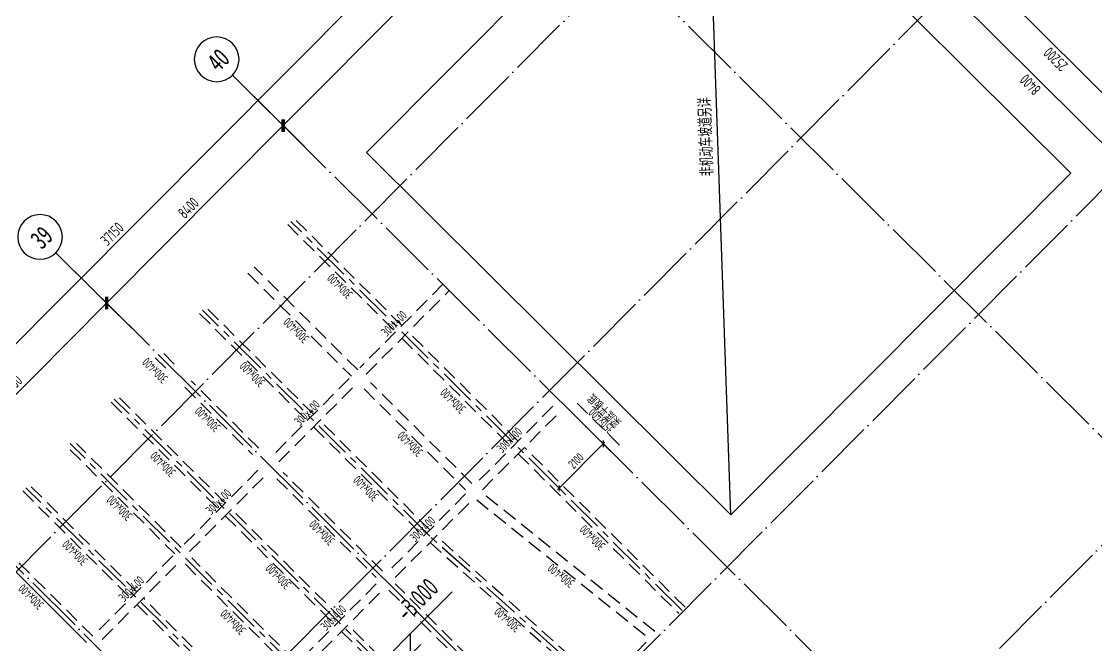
# Model space of a CAD drawing. Extents: x -10019161317 to 520012312, y -3104337261 to 7448155121.
# Drawn here: x 518912185 to 518948239, y 3500070473 to 3500091404 of the extents above; entities that cross this region are included whole.
import ezdxf
from ezdxf.enums import TextEntityAlignment as Align

# ---------------------------------------------------------------- set-up
doc = ezdxf.new("R2010")
doc.units = 0
doc.header["$LTSCALE"] = 1000
doc.header["$MEASUREMENT"] = 0
for name, pattern in [('__附着_A09-地下室平面_TEN25IWV_设计区$0$CENTER', [2, 1.25, -0.25, 0.25, -0.25]), ('__附着_A09-地下室平面_TEN25IWV_设计区$0$DOTE', [2.42, 2, -0.2, 0.02, -0.2]), ('CENTER', [2, 1.25, -0.25, 0.25, -0.25]), ('DASHED', [0.75, 0.5, -0.25])]:
    doc.linetypes.add(name, pattern=pattern)
doc.layers.get('0').update_dxf_attribs({"linetype": 'CONTINUOUS'})
for name, color, linetype in [('__附着_A09-地下室平面_TEN25IWV_设计区$0$AD-AXIS-CRCL', 3, 'CONTINUOUS'), ('__附着_A09-地下室平面_TEN25IWV_设计区$0$AD-AXIS-DIMS', 3, 'CONTINUOUS'), ('__附着_A09-地下室平面_TEN25IWV_设计区$0$AD-AXIS-NUMB', 255, 'CONTINUOUS'), ('__附着_A09-地下室平面_TEN25IWV_设计区$0$XD-AXIS-AXIS', 1, '__附着_A09-地下室平面_TEN25IWV_设计区$0$CENTER'), ('AD-LEVL-HIGH', 61, 'CONTINUOUS'), ('S_AXIS', 8, 'CENTER'), ('S_AXIS_DIMS', 3, 'CONTINUOUS'), ('S_BEAM', 4, 'DASHED'), ('S_BEAM_SECD_TEXT_VERT', 211, 'CONTINUOUS'), ('S_BEAM_TEXT_HORZ', 7, 'CONTINUOUS'), ('S_DETL_DIMS', 83, 'CONTINUOUS')]:
    doc.layers.add(name, color=color, linetype=linetype)
doc.styles.add('__附着_A09-地下室平面_TEN25IWV_设计区$0$TH-STYLE1', font='Stfangso_0.ttf', dxfattribs={"width": 0.7})
doc.styles.add('__附着_A09-地下室平面_TEN25IWV_设计区$0$TH-STYLE3', font='tssdeng.shx', dxfattribs={"width": 0.7, "bigfont": 'tssdchn.shx'})
doc.styles.add('TH-STYLE1', font='Tssdeng.shx', dxfattribs={"width": 0.7, "bigfont": 'Tssdchn.shx'})
doc.styles.add('TH-STYLE3', font='tssdeng.shx', dxfattribs={"width": 0.7, "bigfont": 'tssdchn.shx'})
doc.styles.add('样式 1_yjk', font='Tssdeng.shx', dxfattribs={"width": 0.7, "bigfont": 'Tssdchn.shx'})
doc.dimstyles.new('__附着_A09-地下室平面_TEN25IWV_设计区$0$TH-DIM150', dxfattribs={"dimscale": 150, "dimtxt": 2.5, "dimasz": 2, "dimexe": 1, "dimexo": 1, "dimgap": 0.8, "dimtad": 1, "dimdec": 0, "dimdsep": 46, "dimtxsty": '__附着_A09-地下室平面_TEN25IWV_设计区$0$TH-STYLE3', "dimblk1": '__附着_A09-地下室平面_TEN25IWV_设计区$0$_ArchTick', "dimblk2": '__附着_A09-地下室平面_TEN25IWV_设计区$0$_ArchTick', "dimsah": 1, "dimcen": -1, "dimclrd": 256, "dimclre": 256, "dimclrt": 256, "dimazin": 0, "dimtfac": 1, "dimtdec": 0, "dimtix": 1, "dimtmove": 2, "dimatfit": 0, "dimldrblk": '__附着_A09-地下室平面_TEN25IWV_设计区$0$_ArchTick', "dimfxl": 4, "dimfxlon": 1, "dimtolj": 1, "dimtzin": 0, "dimlwd": -1, "dimlwe": -1, "dimarcsym": 0})
doc.dimstyles.new('TSSD_100_100', dxfattribs={"dimtxt": 300, "dimasz": 150, "dimexe": 150, "dimexo": 200, "dimgap": 100, "dimtad": 1, "dimdec": 1, "dimdsep": 46, "dimtxsty": 'TH-STYLE3', "dimblk": 'ARCHTICK', "dimcen": -100, "dimdle": 75, "dimclrt": 7, "dimadec": 0, "dimazin": 0, "dimtfac": 1, "dimtdec": 1, "dimtix": 1, "dimtmove": 2, "dimatfit": 3, "dimldrblk": 'ARCHTICK', "dimfxl": 200, "dimtolj": 1, "dimtzin": 0, "dimarcsym": 0})

# ---------------------------------------------------------------- blocks, each defined once
blk = doc.blocks.new('__附着_A09-地下室平面_TEN25IWV_设计区$0$_ArchTick')
at = {"color": 0, "linetype": 'ByBlock', "const_width": 0.4}
blk.add_lwpolyline([(-0.5, -0.5), (0.5, 0.5)], dxfattribs=at)
blk = doc.blocks.new('*D86')
at = {"layer": '__附着_A09-地下室平面_TEN25IWV_设计区$0$AD-AXIS-DIMS', "transparency": 16777216}
for p, q in [((0, -4800), (0, -5550)), ((37150, -4800), (37150, -5550)), ((0, -5400), (37150, -5400))]:
    blk.add_line(p, q, dxfattribs=at)
at = {"layer": '__附着_A09-地下室平面_TEN25IWV_设计区$0$AD-AXIS-DIMS', "transparency": 16777216, "xscale": 300, "yscale": 300, "zscale": 300, "rotation": 179.9999999999999}
blk.add_blockref('__附着_A09-地下室平面_TEN25IWV_设计区$0$_ArchTick', (0, -5400), dxfattribs=at)
at = {"layer": '__附着_A09-地下室平面_TEN25IWV_设计区$0$AD-AXIS-DIMS', "transparency": 16777216, "xscale": 300, "yscale": 300, "zscale": 300}
blk.add_blockref('__附着_A09-地下室平面_TEN25IWV_设计区$0$_ArchTick', (37150, -5400), dxfattribs=at)
at = {"layer": '__附着_A09-地下室平面_TEN25IWV_设计区$0$AD-AXIS-DIMS', "transparency": 16777216, "insert": (18575, -5092), "char_height": 375, "attachment_point": 5, "style": '__附着_A09-地下室平面_TEN25IWV_设计区$0$TH-STYLE3'}
blk.add_mtext('\\A1;37150', dxfattribs=at)
blk = doc.blocks.new('*D88')
at = {"layer": '__附着_A09-地下室平面_TEN25IWV_设计区$0$AD-AXIS-DIMS', "transparency": 16777216}
for p, q in [((8400, 28800), (8400, 29550)), ((8400, 29400), (16800, 29400)), ((16800, 28800), (16800, 29550))]:
    blk.add_line(p, q, dxfattribs=at)
at = {"layer": '__附着_A09-地下室平面_TEN25IWV_设计区$0$AD-AXIS-DIMS', "transparency": 16777216, "xscale": 300, "yscale": 300, "zscale": 300, "rotation": 179.9999999999999}
blk.add_blockref('__附着_A09-地下室平面_TEN25IWV_设计区$0$_ArchTick', (8400, 29400), dxfattribs=at)
at = {"layer": '__附着_A09-地下室平面_TEN25IWV_设计区$0$AD-AXIS-DIMS', "transparency": 16777216, "xscale": 300, "yscale": 300, "zscale": 300}
blk.add_blockref('__附着_A09-地下室平面_TEN25IWV_设计区$0$_ArchTick', (16800, 29400), dxfattribs=at)
at = {"layer": '__附着_A09-地下室平面_TEN25IWV_设计区$0$AD-AXIS-DIMS', "transparency": 16777216, "insert": (12600, 29707), "char_height": 375, "attachment_point": 5, "style": '__附着_A09-地下室平面_TEN25IWV_设计区$0$TH-STYLE3'}
blk.add_mtext('\\A1;8400', dxfattribs=at)
blk = doc.blocks.new('*D89')
at = {"layer": '__附着_A09-地下室平面_TEN25IWV_设计区$0$AD-AXIS-DIMS', "transparency": 16777216}
for p, q in [((16800, 28800), (16800, 29550)), ((16800, 29400), (25200, 29400)), ((25200, 28800), (25200, 29550))]:
    blk.add_line(p, q, dxfattribs=at)
at = {"layer": '__附着_A09-地下室平面_TEN25IWV_设计区$0$AD-AXIS-DIMS', "transparency": 16777216, "xscale": 300, "yscale": 300, "zscale": 300, "rotation": 179.9999999999999}
blk.add_blockref('__附着_A09-地下室平面_TEN25IWV_设计区$0$_ArchTick', (16800, 29400), dxfattribs=at)
at = {"layer": '__附着_A09-地下室平面_TEN25IWV_设计区$0$AD-AXIS-DIMS', "transparency": 16777216, "xscale": 300, "yscale": 300, "zscale": 300}
blk.add_blockref('__附着_A09-地下室平面_TEN25IWV_设计区$0$_ArchTick', (25200, 29400), dxfattribs=at)
at = {"layer": '__附着_A09-地下室平面_TEN25IWV_设计区$0$AD-AXIS-DIMS', "transparency": 16777216, "insert": (21000, 29708), "char_height": 375, "attachment_point": 5, "style": '__附着_A09-地下室平面_TEN25IWV_设计区$0$TH-STYLE3'}
blk.add_mtext('\\A1;8400', dxfattribs=at)
blk = doc.blocks.new('*D90')
at = {"layer": '__附着_A09-地下室平面_TEN25IWV_设计区$0$AD-AXIS-DIMS', "transparency": 16777216}
for p, q in [((0, 30000), (0, 30750)), ((37150, 30000), (37150, 30750)), ((0, 30600), (37150, 30600))]:
    blk.add_line(p, q, dxfattribs=at)
at = {"layer": '__附着_A09-地下室平面_TEN25IWV_设计区$0$AD-AXIS-DIMS', "transparency": 16777216, "xscale": 300, "yscale": 300, "zscale": 300, "rotation": 179.9999999999999}
blk.add_blockref('__附着_A09-地下室平面_TEN25IWV_设计区$0$_ArchTick', (0, 30600), dxfattribs=at)
at = {"layer": '__附着_A09-地下室平面_TEN25IWV_设计区$0$AD-AXIS-DIMS', "transparency": 16777216, "xscale": 300, "yscale": 300, "zscale": 300}
blk.add_blockref('__附着_A09-地下室平面_TEN25IWV_设计区$0$_ArchTick', (37150, 30600), dxfattribs=at)
at = {"layer": '__附着_A09-地下室平面_TEN25IWV_设计区$0$AD-AXIS-DIMS', "transparency": 16777216, "insert": (18575, 30908), "char_height": 375, "attachment_point": 5, "style": '__附着_A09-地下室平面_TEN25IWV_设计区$0$TH-STYLE3'}
blk.add_mtext('\\A1;37150', dxfattribs=at)
blk = doc.blocks.new('__附着_A09-地下室平面_TEN25IWV_设计区$0$_A-axiso')
blk.add_circle((0, 0), 0.5)
at = {"layer": '__附着_A09-地下室平面_TEN25IWV_设计区$0$AD-AXIS-NUMB', "style": '__附着_A09-地下室平面_TEN25IWV_设计区$0$TH-STYLE1', "width": 0.7}
blk.add_attdef('A', text='', height=0.56, dxfattribs=at).set_placement((-0.25, -0.28), (0.25, -0.28), align=Align.FIT)
blk = doc.blocks.new('*D92')
at = {"layer": '__附着_A09-地下室平面_TEN25IWV_设计区$0$AD-AXIS-DIMS', "transparency": 16777216}
for p, q in [((43550, 16800), (44300, 16800)), ((44150, 8400), (44150, 16800)), ((43550, 8400), (44300, 8400))]:
    blk.add_line(p, q, dxfattribs=at)
at = {"layer": '__附着_A09-地下室平面_TEN25IWV_设计区$0$AD-AXIS-DIMS', "transparency": 16777216, "xscale": 300, "yscale": 300, "zscale": 300}
for p, rotation in [((44150, 16800), 90), ((44150, 8400), 270)]:
    blk.add_blockref('__附着_A09-地下室平面_TEN25IWV_设计区$0$_ArchTick', p, dxfattribs=dict(at, rotation=rotation))
at = {"layer": '__附着_A09-地下室平面_TEN25IWV_设计区$0$AD-AXIS-DIMS', "transparency": 16777216, "insert": (43843, 12600), "char_height": 375, "attachment_point": 5, "rotation": 90, "style": '__附着_A09-地下室平面_TEN25IWV_设计区$0$TH-STYLE3'}
blk.add_mtext('\\A1;8400', dxfattribs=at)
blk = doc.blocks.new('*D94')
at = {"layer": '__附着_A09-地下室平面_TEN25IWV_设计区$0$AD-AXIS-DIMS', "transparency": 16777216}
for p, q in [((44750, 25200), (45500, 25200)), ((45350, 0), (45350, 25200)), ((44750, 0), (45500, 0))]:
    blk.add_line(p, q, dxfattribs=at)
at = {"layer": '__附着_A09-地下室平面_TEN25IWV_设计区$0$AD-AXIS-DIMS', "transparency": 16777216, "xscale": 300, "yscale": 300, "zscale": 300}
for p, rotation in [((45350, 25200), 90), ((45350, 0), 270)]:
    blk.add_blockref('__附着_A09-地下室平面_TEN25IWV_设计区$0$_ArchTick', p, dxfattribs=dict(at, rotation=rotation))
at = {"layer": '__附着_A09-地下室平面_TEN25IWV_设计区$0$AD-AXIS-DIMS', "transparency": 16777216, "insert": (45043, 12600), "char_height": 375, "attachment_point": 5, "rotation": 90, "style": '__附着_A09-地下室平面_TEN25IWV_设计区$0$TH-STYLE3'}
blk.add_mtext('\\A1;25200', dxfattribs=at)
blk = doc.blocks.new('*D95')
at = {"layer": '__附着_A09-地下室平面_TEN25IWV_设计区$0$AD-AXIS-DIMS', "transparency": 16777216}
for p, q in [((25200, -3600), (25200, -4350)), ((37150, -3600), (37150, -4350)), ((25200, -4200), (37150, -4200))]:
    blk.add_line(p, q, dxfattribs=at)
at = {"layer": '__附着_A09-地下室平面_TEN25IWV_设计区$0$AD-AXIS-DIMS', "transparency": 16777216, "xscale": 300, "yscale": 300, "zscale": 300, "rotation": 179.9999999999999}
blk.add_blockref('__附着_A09-地下室平面_TEN25IWV_设计区$0$_ArchTick', (25200, -4200), dxfattribs=at)
at = {"layer": '__附着_A09-地下室平面_TEN25IWV_设计区$0$AD-AXIS-DIMS', "transparency": 16777216, "xscale": 300, "yscale": 300, "zscale": 300}
blk.add_blockref('__附着_A09-地下室平面_TEN25IWV_设计区$0$_ArchTick', (37150, -4200), dxfattribs=at)
at = {"layer": '__附着_A09-地下室平面_TEN25IWV_设计区$0$AD-AXIS-DIMS', "transparency": 16777216, "insert": (31175, -3892), "char_height": 375, "attachment_point": 5, "style": '__附着_A09-地下室平面_TEN25IWV_设计区$0$TH-STYLE3'}
blk.add_mtext('\\A1;11950', dxfattribs=at)
blk = doc.blocks.new('*D96')
at = {"layer": '__附着_A09-地下室平面_TEN25IWV_设计区$0$AD-AXIS-DIMS', "transparency": 16777216}
for p, q in [((25200, 28800), (25200, 29550)), ((25200, 29400), (37150, 29400)), ((37150, 28800), (37150, 29550))]:
    blk.add_line(p, q, dxfattribs=at)
at = {"layer": '__附着_A09-地下室平面_TEN25IWV_设计区$0$AD-AXIS-DIMS', "transparency": 16777216, "xscale": 300, "yscale": 300, "zscale": 300, "rotation": 179.9999999999999}
blk.add_blockref('__附着_A09-地下室平面_TEN25IWV_设计区$0$_ArchTick', (25200, 29400), dxfattribs=at)
at = {"layer": '__附着_A09-地下室平面_TEN25IWV_设计区$0$AD-AXIS-DIMS', "transparency": 16777216, "xscale": 300, "yscale": 300, "zscale": 300}
blk.add_blockref('__附着_A09-地下室平面_TEN25IWV_设计区$0$_ArchTick', (37150, 29400), dxfattribs=at)
at = {"layer": '__附着_A09-地下室平面_TEN25IWV_设计区$0$AD-AXIS-DIMS', "transparency": 16777216, "insert": (31175, 29708), "char_height": 375, "attachment_point": 5, "style": '__附着_A09-地下室平面_TEN25IWV_设计区$0$TH-STYLE3'}
blk.add_mtext('\\A1;11950', dxfattribs=at)
blk = doc.blocks.new('_ArchTick')
at = {"color": 0, "const_width": 0.25}
blk.add_lwpolyline([(-0.53, -0.53), (0.53, 0.53)], dxfattribs=at)
blk = doc.blocks.new('*D110')
at = {"layer": 'S_AXIS_DIMS', "color": 0, "lineweight": -2, "transparency": 16777216}
for p, q in [((518930733, 3500078197), (518931804, 3500077131)), ((518930164, 3500075695), (518931751, 3500077290)), ((518929252, 3500076708), (518930324, 3500075642))]:
    blk.add_line(p, q, dxfattribs=at)
at = {"layer": 'S_AXIS_DIMS', "color": 0, "lineweight": -2, "transparency": 16777216, "xscale": 150, "yscale": 150, "zscale": 150}
for p, rotation in [((518931698, 3500077237), 45.15500888137735), ((518930217, 3500075748), 225.1550088813773)]:
    blk.add_blockref('_ArchTick', p, dxfattribs=dict(at, rotation=rotation))
at = {"layer": 'S_AXIS_DIMS', "color": 7, "transparency": 16777216, "insert": (518930780, 3500076669), "char_height": 300, "attachment_point": 5, "rotation": 45.155, "style": 'TH-STYLE3'}
blk.add_mtext('\\A1;2100', dxfattribs=at)
blk = doc.blocks.new('*U106')
for p, q in [((-200, 200), (200, 200)), ((0, 0), (-200, 200)), ((200, 200), (0, 0)), ((200, 200), (1000, 200)), ((-200, 0), (200, 0))]:
    blk.add_line(p, q)
at = {"style": 'TH-STYLE1', "width": 0.7}
blk.add_attdef('标高', (280, 334), '', height=250, dxfattribs=at)
blk = doc.blocks.new('__附着_A09-地下室平面_TEN25IWV_设计区$0$A$C3A6377CA')
at = {"layer": '__附着_A09-地下室平面_TEN25IWV_设计区$0$AD-AXIS-CRCL'}
for points in [[(16800, 28200), (16800, 31800)], [(25200, 28200), (25200, 31800)]]:
    blk.add_lwpolyline(points, dxfattribs=at)
at = {"layer": '__附着_A09-地下室平面_TEN25IWV_设计区$0$XD-AXIS-AXIS', "linetype": '__附着_A09-地下室平面_TEN25IWV_设计区$0$DOTE'}
for points in [[(8400, 31800), (8400, -6600)], [(16800, 31800), (16800, -6600)], [(25200, 31800), (25200, -6600)], [(37150, 31800), (37150, -6600)], [(-6600, 25200), (46550, 25200)], [(-6600, 16800), (46550, 16800)], [(-6600, 8400), (46550, 8400)], [(-6600, 0), (46550, 0)]]:
    blk.add_lwpolyline(points, dxfattribs=at)
at = {"layer": '__附着_A09-地下室平面_TEN25IWV_设计区$0$AD-AXIS-CRCL'}
ref = blk.add_blockref('__附着_A09-地下室平面_TEN25IWV_设计区$0$_A-axiso', (16800, 32550), dxfattribs=dict(at, xscale=-1500, yscale=1500, rotation=180.0000000011336))
ref.add_attrib('A', '39', dxfattribs={"layer": '__附着_A09-地下室平面_TEN25IWV_设计区$0$AD-AXIS-NUMB', "height": 625, "style": '__附着_A09-地下室平面_TEN25IWV_设计区$0$TH-STYLE1', "width": 0.7}).set_placement((16823.5, 32002.5), align=Align.BOTTOM_CENTER)
ref = blk.add_blockref('__附着_A09-地下室平面_TEN25IWV_设计区$0$_A-axiso', (25200, 32550), dxfattribs=dict(at, xscale=-1500, yscale=1500, rotation=180.0000000011336))
ref.add_attrib('A', '40', dxfattribs={"layer": '__附着_A09-地下室平面_TEN25IWV_设计区$0$AD-AXIS-NUMB', "height": 625, "style": '__附着_A09-地下室平面_TEN25IWV_设计区$0$TH-STYLE1', "width": 0.7}).set_placement((25223.5, 31999.7), align=Align.BOTTOM_CENTER)
at = {"layer": '__附着_A09-地下室平面_TEN25IWV_设计区$0$AD-AXIS-DIMS'}
for base, p1, p2, picture, middle in [((37150, 30600), (0, 29400), (37150, 29400), '*D90', (18575, 30907.5)), ((16800, 29400), (8400, 28200), (16800, 28200), '*D88', (12600, 29707.5)), ((25200, 29400), (16800, 28200), (25200, 28200), '*D89', (21000, 29707.5)), ((37150, 29400), (25200, 28200), (37150, 28200), '*D96', (31175, 29707.5)), ((37150, -4200), (25200, -3000), (37150, -3000), '*D95', (31175, -3892.5)), ((37150, -5400), (0, -4200), (37150, -4200), '*D86', (18575, -5092.5))]:
    dim = blk.add_linear_dim(base=base, p1=p1, p2=p2, dimstyle='__附着_A09-地下室平面_TEN25IWV_设计区$0$TH-DIM150', dxfattribs=at)
    dim.commit()
    dim.dimension.update_dxf_attribs({"geometry": picture, "text_midpoint": middle})
for base, p1, p2, picture, middle in [((45350, 25200), (44150, 0), (44150, 25200), '*D94', (45042.5, 12600)), ((44150, 16800), (42950, 8400), (42950, 16800), '*D92', (43842.5, 12600))]:
    dim = blk.add_linear_dim(base=base, p1=p1, p2=p2, angle=90, dimstyle='__附着_A09-地下室平面_TEN25IWV_设计区$0$TH-DIM150', dxfattribs=at)
    dim.commit()
    dim.dimension.update_dxf_attribs({"geometry": picture, "text_midpoint": middle})

msp = doc.modelspace()

# ---------------------------------------------------------------- linework, layer by layer
at = {"layer": 'S_AXIS'}
for p, q in [((518934337.7309, 3500071650.4303), (518921220.3483, 3500084695.9359)), ((518925880.7212, 3500074137.5126), (518918258.5932, 3500081717.8744)), ((518934228.3978, 3500059912.2585), (518915296.9799, 3500078739.9554)), ((518932750.6124, 3500058420.2334), (518913819.1945, 3500077247.9302)), ((518931266.6451, 3500056934.1953), (518912335.2251, 3500075761.8942)), ((518931693.4278, 3500068920.9475), (518925880.7212, 3500074137.5126))]:
    msp.add_line(p, q, dxfattribs=at)
at = {"layer": 'S_BEAM'}
for p, q in [((518921114.574, 3500084589.5793), (518924730.7462, 3500080993.2224)), ((518924942.2967, 3500081205.9343), (518921326.1229, 3500084802.2929)), ((518923461.3609, 3500079716.9154), (518919986.8683, 3500083172.3462)), ((518919775.3195, 3500082959.6324), (518923249.812, 3500079504.2018)), ((518926317.3858, 3500082588.5717), (518923531.9022, 3500079787.7976)), ((518923744.6159, 3500079576.2488), (518926530.0994, 3500082377.0229)), ((518918152.8192, 3500081611.518), (518921768.9846, 3500078015.167)), ((518921980.5333, 3500078227.8807), (518918364.3681, 3500081824.2316)), ((518928841.8913, 3500077327.707), (518925155.0108, 3500080994.3859)), ((518924943.4602, 3500080781.674), (518928630.3426, 3500077114.9932)), ((518917309.0976, 3500079911.994), (518916883.5231, 3500080335.2336)), ((518916671.9742, 3500080122.52), (518917097.5497, 3500079699.2795)), ((518923179.4088, 3500079433.3585), (518920676.5458, 3500076916.7122)), ((518917664.789, 3500079135.1523), (518919933.9299, 3500076878.4612)), ((518920145.4778, 3500077091.1757), (518917876.337, 3500079347.8668)), ((518920818.1919, 3500076633.7044), (518923392.1224, 3500079221.8097)), ((518923675.1149, 3500079081.2305), (518927078.5347, 3500075696.4508)), ((518927290.0835, 3500075909.1646), (518923886.6637, 3500079293.9443)), ((518919018.889, 3500075249.9895), (518915401.8483, 3500078847.2133)), ((518915190.2994, 3500078634.4997), (518918807.3405, 3500075037.2756)), ((518930005.4119, 3500078497.6351), (518927431.5043, 3500075909.5529)), ((518930571.6112, 3500078357.6404), (518931989.7136, 3500076947.3264)), ((518930818.4182, 3500078605.8063), (518932236.5206, 3500077195.4923)), ((518925880.1385, 3500074349.6437), (518922193.2473, 3500078016.3323)), ((518927644.218, 3500075698.0042), (518930218.1255, 3500078286.0862)), ((518921981.6986, 3500077803.6185), (518925668.5898, 3500074136.93)), ((518913816.6497, 3500077038.7582), (518917326.4264, 3500073548.2041)), ((518917537.9752, 3500073760.9176), (518914028.1985, 3500077251.4717)), ((518928843.0566, 3500076903.4448), (518934231.9567, 3500071544.0733)), ((518934443.5056, 3500071756.7869), (518929054.6053, 3500077116.1585)), ((518920112.3834, 3500076349.5079), (518917608.4916, 3500073831.8223)), ((518917821.2054, 3500073620.2735), (518920395.1677, 3500076208.4158)), ((518924292.9488, 3500072966.4302), (518920960.4355, 3500076280.688)), ((518916057.1499, 3500072271.9127), (518912440.0938, 3500075869.1518)), ((518920748.8867, 3500076067.9742), (518924081.4001, 3500072753.7165)), ((518912228.5449, 3500075656.4382), (518915845.6031, 3500072059.1971)), ((518927078.9231, 3500075555.03), (518924505.0802, 3500072967.0129)), ((518933423.6664, 3500070944.0497), (518927663.8418, 3500075575.9248)), ((518924717.7939, 3500072755.4641), (518927291.6368, 3500075343.4813)), ((518927451.1132, 3500075362.0246), (518933210.9375, 3500070730.1496)), ((518919020.0545, 3500074825.727), (518922706.9786, 3500071159.0028)), ((518922918.5269, 3500071371.7169), (518919231.603, 3500075038.441)), ((518914576.308, 3500070782.9445), (518911066.5149, 3500074273.4821)), ((518931687.3993, 3500069127.6022), (518926098.5943, 3500074143.8687)), ((518925886.75, 3500073930.8577), (518931475.5546, 3500068914.5915)), ((518917255.9121, 3500073477.2977), (518914682.1102, 3500070889.2763)), ((518921366.7137, 3500069953.1628), (518917892.4983, 3500073408.3366)), ((518914894.8239, 3500070677.7275), (518917468.6259, 3500073265.7489)), ((518917680.9495, 3500073195.623), (518921155.1649, 3500069740.4491)), ((518924081.9831, 3500072541.585), (518921508.1345, 3500069953.5518)), ((518921720.8482, 3500069742.0031), (518924294.6969, 3500072330.0362)), ((518924506.8277, 3500072330.6192), (518929611.9574, 3500067253.4496)), ((518929823.5061, 3500067466.1633), (518924718.3764, 3500072543.3329)), ((518920571.8802, 3500067781.9176), (518916269.8639, 3500072060.3642)), ((518916058.317, 3500071847.6486), (518920456.5591, 3500067473.5034)), ((518928449.0866, 3500065871.4579), (518923131.2408, 3500071160.1684)), ((518922919.6925, 3500070947.4542), (518928237.5379, 3500065658.7442)), ((518933138.4144, 3500070586.6074), (518930035.6374, 3500067466.7458))]:
    msp.add_line(p, q, dxfattribs=at)
at = {"layer": 'S_BEAM', "linetype": 'ByBlock'}
msp.add_line((518910854.9661, 3500074060.7685), (518914364.7592, 3500070570.2309), dxfattribs=at)
at = {"layer": 'S_DETL_DIMS'}
msp.add_line((518935977.0768, 3500074858.9584), (518935156.582, 3500098474.0816), dxfattribs=at)
msp.add_lwpolyline([(518923757.1933, 3500087011.9317), (518935156.582, 3500098474.0816), (518947376.4655, 3500086321.1083), (518935977.0768, 3500074858.9584)], close=True, dxfattribs=at)

# ---------------------------------------------------------------- block references
at = {"layer": '__附着_A09-地下室平面_TEN25IWV_设计区$0$XD-AXIS-AXIS', "linetype": '__附着_A09-地下室平面_TEN25IWV_设计区$0$DOTE', "rotation": 45.15729833471909}
msp.add_blockref('__附着_A09-地下室平面_TEN25IWV_设计区$0$A$C3A6377CA', (518924039.8762, 3500049312.8649), dxfattribs=at)
at = {"layer": 'AD-LEVL-HIGH', "xscale": 2.5, "yscale": 2.5, "zscale": 2.5, "rotation": 45.15733694238592}
msp.add_blockref('*U106', (518925221.0031, 3500070152.1061), dxfattribs=at).add_auto_attribs({'标高': '-3.000'})

# ---------------------------------------------------------------- texts
at = {"layer": 'S_BEAM_SECD_TEXT_VERT', "linetype": 'Continuous', "style": '样式 1_yjk', "width": 0.7}
for rotation, p in [(135.15732679, (518922971.3039, 3500082627.8952)), (135.15732679, (518920033.2963, 3500079673.7172)), (135.15732679, (518926766.3994, 3500078786.0542)), (135.15732679, (518917035.3774, 3500076659.32)), (135.15732679, (518923844.8956, 3500075848.4709)), (135.15732679, (518931438.8899, 3500074195.6493)), (135.15732679, (518914083.9686, 3500073691.6432)), (135.15732679, (518920903.1328, 3500072890.5363)), (138.18473326, (518928583.8938, 3500071448.9936))]:
    msp.add_text('300x400', height=300, rotation=rotation, dxfattribs=at).set_placement(p, align=Align.CENTER)
at = {"layer": 'S_BEAM_TEXT_HORZ', "linetype": 'Continuous', "style": '样式 1_yjk', "width": 0.7}
for rotation, p in [(45.15733133, (518924787.5097, 3500081168.2918)), (135.15732679, (518921502.2677, 3500081150.781)), (135.15732679, (518916769.3125, 3500079805.0912)), (135.15732679, (518918534.6468, 3500078166.8134)), (45.15733133, (518921869.8607, 3500078170.2738)), (135.15732679, (518925327.9633, 3500077339.7101)), (45.15733131, (518928653.0846, 3500077259.5197)), (135.15732679, (518915577.2823, 3500075193.194)), (45.15733644, (518918899.1653, 3500075188.3947)), (45.15733131, (518925737.9342, 3500074276.0159)), (135.15732679, (518922367.3152, 3500074362.7536)), (141.19480519, (518930375.479, 3500072931.0338)), (45.15733644, (518915977.5482, 3500072266.8381)), (135.15732679, (518912611.4626, 3500072211.0138)), (135.15732679, (518919384.0435, 3500071363.0765)), (45.15733131, (518922753.2435, 3500071295.8534))]:
    msp.add_text('300x400', height=300, rotation=rotation, dxfattribs=at).set_placement(p, align=Align.CENTER)
for s, p in [('350x400', (518932097.1694, 3500077756.5471)), ('梁底平板底', (518932329.8731, 3500077990.5322))]:
    msp.add_text(s, height=300, rotation=135.15732679, dxfattribs=at).set_placement(p)
at = {"layer": 'S_DETL_DIMS', "style": '样式 1_yjk', "width": 0.7}
msp.add_text('非机动车坡道另详', height=450, rotation=91.98991054, dxfattribs=at).set_placement((518935363.0616, 3500087544.6667), align=Align.CENTER)

# ---------------------------------------------------------------- dimensions: what is measured, and where the dimension line sits
at = {"layer": 'S_AXIS_DIMS'}
dim = msp.add_linear_dim(base=(518931698.1165, 3500077237.2013), p1=(518929110.4604, 3500076849.0444), p2=(518930591.3039, 3500078338.0413), angle=45.15500888, dimstyle='TSSD_100_100', override={"dimfxl": 2}, dxfattribs=at)
dim.commit()
dim.dimension.update_dxf_attribs({"geometry": '*D110', "text_midpoint": (518930780.4107, 3500076669.0303)})

doc.saveas('drawing.dxf')
